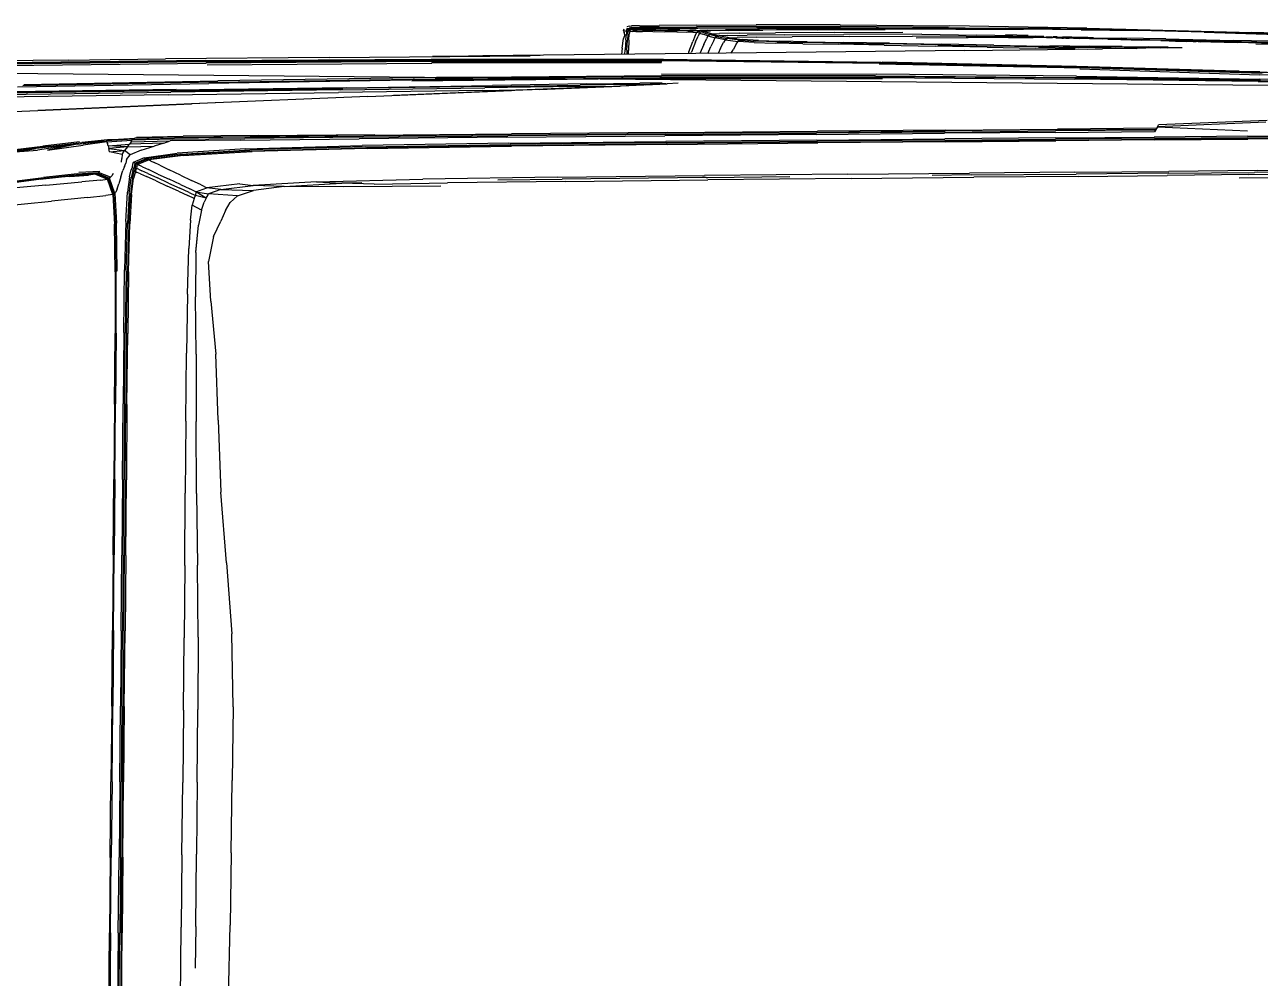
# Model space of a CAD drawing. Extents: x 526875 to 527530, y 3493038 to 3493574.
# Drawn here: x 527099.499 to 527102.927, y 3493323.782 to 3493326.427 of the extents above; entities that cross this region are included whole.
import ezdxf

# ---------------------------------------------------------------- set-up
doc = ezdxf.new("R2010")
doc.units = 0
doc.header["$LTSCALE"] = 2
doc.layers.get('0').update_dxf_attribs({"linetype": 'CONTINUOUS'})
doc.layers.add('L-WATER水景', color=5, linetype='CONTINUOUS')
doc.layers.add('W-_BOLLARD系船栓', color=4, linetype='CONTINUOUS')

# ---------------------------------------------------------------- blocks, each defined once
blk = doc.blocks.new('$matou$00000056')
at = {"color": 0, "linetype": 'Continuous'}
for p, q in [((4267.2, 508.4, 0), (4267.2, 333.9, 0)), ((4269.2, 334, 0), (4269.2, 508.6, 0)), ((4271.7, 508.8, 0), (4271.6, 334.1, 0)), ((4274.3, 334.2, 0), (4274.3, 508.9, 0)), ((4288.5, 334.5, 0), (4288.5, 509.1, 0)), ((4290.5, 509.1, 0), (4290.5, 334.4, 0)), ((4069.2, 480.3, 0), (4067.6, 313.6, 0)), ((4158, 486.7, 0), (4157.9, 319.5, 0)), ((4131.3, 317.5, 0), (4131.6, 413.7, 0)), ((4267.2, 159.4, 0), (4267.2, 333.9, 0)), ((4269.2, 334, 0), (4269.2, 159.5, 0)), ((4271.6, 159.5, 0), (4271.6, 334.1, 0)), ((4274.3, 334.2, 0), (4274.2, 159.5, 0)), ((4288.5, 334.5, 0), (4288.5, 159.7, 0)), ((4290.5, 159.7, 0), (4290.5, 334.4, 0)), ((4066.9, 147, 0), (4067.6, 313.6, 0)), ((4131.3, 317.5, 0), (4131.1, 150.7, 0)), ((4131.3, 317.5, 0), (4131.1, 150.7, 0)), ((4157.9, 152.3, 0), (4157.9, 319.5, 0)), ((4066.9, 147, 0), (4066.6, -20.6, 0)), ((4131, -16.3, 0), (4131.1, 150.7, 0)), ((4131, -16.3, 0), (4131.1, 150.7, 0)), ((4157.9, 152.3, 0), (4157.9, -15, 0)), ((4267.2, 159.4, 0), (4267.2, -15.1, 0)), ((4269.2, -15.1, 0), (4269.2, 159.5, 0)), ((4271.6, 159.5, 0), (4271.6, -15.1, 0)), ((4274.2, -15.1, 0), (4274.2, 159.5, 0)), ((4288.5, -15.1, 0), (4288.5, 159.7, 0)), ((4290.5, 159.7, 0), (4290.5, -15.1, 0)), ((4066, -190.5, 0), (4066.6, -20.6, 0)), ((4131, -16.3, 0), (4130.9, -183.9, 0)), ((4131, -16.3, 0), (4131, -16.3, 0)), ((4157.9, -182.1, 0), (4157.9, -15, 0)), ((4267.2, -189.6, 0), (4267.2, -15.1, 0)), ((4269.2, -15.1, 0), (4269.2, -189.6, 0)), ((4271.6, -189.7, 0), (4271.6, -15.1, 0)), ((4274.2, -15.1, 0), (4274.2, -189.7, 0)), ((4288.5, -15.1, 0), (4288.5, -189.9, 0)), ((4290.5, -189.9, 0), (4290.5, -15.1, 0)), ((4157.9, -182.1, 0), (4157.9, -349.3, 0)), ((4066, -190.5, 0), (4069.3, -359.2, 0)), ((4131.7, -351.1, 0), (4130.9, -183.9, 0)), ((4131.7, -351.1, 0), (4130.9, -183.9, 0)), ((4267.2, -189.6, 0), (4267.2, -364.1, 0)), ((4269.2, -364.2, 0), (4269.2, -189.6, 0)), ((4271.6, -189.7, 0), (4271.6, -364.3, 0)), ((4274.3, -364.3, 0), (4274.2, -189.7, 0)), ((4288.5, -364.6, 0), (4288.5, -189.9, 0)), ((4290.5, -189.9, 0), (4290.5, -364.6, 0)), ((4080.6, -523.4, 0), (4069.3, -359.2, 0)), ((4131.7, -351.1, 0), (4134.6, -517.2, 0)), ((4131.7, -351.1, 0), (4134.6, -517.2, 0)), ((4158, -516.3, 0), (4157.9, -349.3, 0)), ((4267.2, -538.6, 0), (4267.2, -364.1, 0)), ((4269.2, -364.2, 0), (4269.2, -538.8, 0)), ((4271.7, -538.9, 0), (4271.6, -364.3, 0)), ((4274.3, -364.3, 0), (4274.3, -539, 0)), ((4288.5, -364.6, 0), (4288.5, -539.3, 0)), ((4290.5, -539.2, 0), (4290.5, -364.6, 0)), ((4080.6, -523.4, 0), (4092.7, -686.8, 0)), ((4137.7, -683, 0), (4134.6, -517.2, 0)), ((4137.7, -683, 0), (4134.6, -517.2, 0)), ((4158, -516.3, 0), (4158.1, -683.4, 0)), ((4267.2, -538.6, 0), (4267.4, -713.1, 0)), ((4269.4, -713.4, 0), (4269.2, -538.8, 0)), ((4271.7, -538.9, 0), (4271.8, -713.7, 0)), ((4274.4, -713.9, 0), (4274.3, -539, 0)), ((4288.6, -713.8, 0), (4288.5, -539.3, 0)), ((4290.5, -539.2, 0), (4290.5, -713.6, 0)), ((4137.7, -683, 0), (4139.4, -849.5, 0)), ((4137.7, -683, 0), (4139.4, -849.5, 0)), ((4158.3, -850.4, 0), (4158.1, -683.4, 0)), ((4098.8, -852.8, 0), (4092.7, -686.8, 0)), ((4267.6, -887.6, 0), (4267.4, -713.1, 0)), ((4269.4, -713.4, 0), (4269.6, -888, 0)), ((4272, -888.5, 0), (4271.8, -713.7, 0)), ((4274.4, -713.9, 0), (4274.6, -888.8, 0)), ((4288.6, -713.8, 0), (4288.6, -888.2, 0)), ((4290.4, -887.8, 0), (4290.5, -713.6, 0)), ((4098.8, -852.8, 0), (4104.2, -1005.4, 0)), ((4140.7, -1005, 0), (4139.4, -849.5, 0)), ((4140.7, -1005, 0), (4139.4, -849.5, 0)), ((4158.3, -850.4, 0), (4158.2, -1007.2, 0)), ((4267.6, -887.6, 0), (4267.5, -1051.5, 0)), ((4269.5, -1052.1, 0), (4269.6, -888, 0)), ((4272, -888.5, 0), (4271.9, -1052.7, 0)), ((4274.6, -1053.8, 0), (4274.6, -888.8, 0)), ((4288.9, -1051.9, 0), (4288.6, -888.2, 0)), ((4290.4, -887.8, 0), (4290.8, -1051.2, 0)), ((4140.7, -1005, 0), (4142.7, -1137.8, 0)), ((4140.7, -1005, 0), (4142.7, -1137.8, 0)), ((4114.1, -1128.2, 0), (4104.2, -1005.4, 0)), ((4157.6, -1143.6, 0), (4158.2, -1007.2, 0)), ((4266.9, -1194.1, 0), (4267.5, -1051.5, 0)), ((4269.5, -1052.1, 0), (4268.9, -1194.8, 0)), ((4271.3, -1195.6, 0), (4271.9, -1052.7, 0)), ((4274.6, -1053.8, 0), (4274.2, -1198.4, 0)), ((4288.9, -1051.9, 0), (4290, -1194.3, 0)), ((4291.8, -1193.4, 0), (4290.8, -1051.2, 0)), ((4114.1, -1128.2, 0), (4119.3, -1219.5, 0)), ((4142.9, -1239.9, 0), (4142.7, -1137.8, 0)), ((4142.9, -1239.9, 0), (4142.7, -1137.8, 0)), ((4157.6, -1143.6, 0), (4156.1, -1249.4, 0)), ((4266.9, -1194.1, 0), (4265.4, -1304.7, 0)), ((4267.4, -1305.6, 0), (4268.9, -1194.8, 0)), ((4271.3, -1195.6, 0), (4269.8, -1306.5, 0)), ((4272.8, -1310.6, 0), (4274.2, -1198.4, 0)), ((4288.2, -1195.3, 0), (4290.3, -1306.2, 0)), ((4292.1, -1305, 0), (4290, -1194.3, 0)), ((4291.8, -1193.4, 0), (4293.9, -1303.9, 0)), ((4110.5, -1277.4, 0), (4119.3, -1219.5, 0)), ((4142.9, -1239.9, 0), (4138.7, -1303.1, 0)), ((4142.8, -1242, 0), (4138.7, -1303.1, 0)), ((4142.9, -1239.9, 0), (4142.9, -1239.9, 0)), ((4153.5, -1314.6, 0), (4156.1, -1249.4, 0)), ((4110.5, -1277.4, 0), (4097.1, -1313.3, 0)), ((4088.5, -1338.2, 0), (4097.1, -1313.3, 0)), ((4133, -1338.3, 0), (4138.7, -1303.1, 0)), ((4133, -1338.3, 0), (4138.7, -1303.1, 0)), ((4153.5, -1314.6, 0), (4150.3, -1349.6, 0)), ((4262.7, -1372.8, 0), (4265.4, -1304.7, 0)), ((4267.4, -1305.6, 0), (4264.7, -1373.7, 0)), ((4267.1, -1374.8, 0), (4269.8, -1306.5, 0)), ((4272.8, -1310.6, 0), (4270.1, -1378, 0)), ((4293.9, -1374.6, 0), (4290.3, -1306.2, 0)), ((4292.1, -1305, 0), (4295.7, -1373.3, 0)), ((4297.5, -1372.2, 0), (4293.9, -1303.9, 0)), ((4088.5, -1338.2, 0), (4080.1, -1356.4, 0)), ((4133, -1338.3, 0), (4128.5, -1356.3, 0)), ((4133, -1338.3, 0), (4128.5, -1356.3, 0)), ((4133, -1338.3, 0), (4150.3, -1349.6, 0)), ((4519.6, -1340.8, 0), (4410.4, -1355.5, 0)), ((4066.9, -1371.7, 0), (4080.1, -1356.4, 0)), ((4124.6, -1365.8, 0), (4120.6, -1376, 0)), ((4124.6, -1365.8, 0), (4121.4, -1373.9, 0)), ((4124.6, -1365.8, 0), (4128.5, -1356.3, 0)), ((4124.6, -1365.8, 0), (4128.5, -1356.3, 0)), ((4124.6, -1365.8, 0), (4143.8, -1380.5, 0)), ((4124.6, -1365.8, 0), (4144.8, -1372, 0)), ((4147.2, -1365.2, 0), (4144.8, -1372, 0)), ((4147.2, -1365.2, 0), (4150.3, -1349.6, 0)), ((4147.2, -1365.2, 0), (4158.4, -1371.5, 0)), ((4297.5, -1372.2, 0), (4310.1, -1369.8, 0)), ((4344.2, -1364.7, 0), (4310.1, -1369.8, 0)), ((4344.2, -1364.7, 0), (4410.4, -1355.5, 0)), ((3980.6, -1394.8, 0), (4037.6, -1384.4, 0)), ((4066.9, -1371.7, 0), (4037.6, -1384.4, 0)), ((4097.9, -1386.3, 0), (4037.6, -1384.4, 0)), ((4097.9, -1386.3, 0), (4038.3, -1396.4, 0)), ((4062.8, -1400.1, 0), (4123.4, -1390, 0)), ((4066.9, -1371.7, 0), (4120.6, -1376, 0)), ((4097.9, -1386.3, 0), (4120.6, -1376, 0)), ((4097.9, -1386.3, 0), (4123.4, -1390, 0)), ((4143.8, -1380.5, 0), (4120.6, -1376, 0)), ((4143.8, -1380.5, 0), (4123.4, -1390, 0)), ((4134.5, -1396.5, 0), (4123.4, -1390, 0)), ((4143.8, -1380.5, 0), (4144.8, -1372, 0)), ((4143.8, -1380.5, 0), (4155, -1386.9, 0)), ((4156, -1378.3, 0), (4144.8, -1372, 0)), ((4172.7, -1396.9, 0), (4155, -1386.9, 0)), ((4156, -1378.3, 0), (4173.7, -1388.2, 0)), ((4176.1, -1381.4, 0), (4158.4, -1371.5, 0)), ((4194.6, -1400, 0), (4173.7, -1388.2, 0)), ((4176.1, -1381.4, 0), (4197, -1393, 0)), ((4217.8, -1404.6, 0), (4197, -1393, 0)), ((4262.7, -1372.8, 0), (4259.4, -1409.5, 0)), ((4261.4, -1410.4, 0), (4264.7, -1373.7, 0)), ((4267.1, -1374.8, 0), (4263.8, -1411.5, 0)), ((4266.8, -1413.4, 0), (4270.1, -1378, 0)), ((4289.4, -1385.8, 0), (4286.4, -1397.5, 0)), ((4289.4, -1385.8, 0), (4291.9, -1378.1, 0)), ((4293.9, -1374.6, 0), (4291.9, -1378.1, 0)), ((4293.9, -1374.6, 0), (4295.7, -1373.3, 0)), ((4293.9, -1374.6, 0), (4304.1, -1409.8, 0)), ((4297.5, -1372.2, 0), (4295.7, -1373.3, 0)), ((4305.9, -1408.5, 0), (4295.7, -1373.3, 0)), ((4297.5, -1372.2, 0), (4307.8, -1407.4, 0)), ((4421.7, -1392.4, 0), (4354.9, -1400.7, 0)), ((4421.7, -1392.4, 0), (4531.5, -1379, 0)), ((4508.7, -1393.1, 0), (4430, -1406.8, 0)), ((4431.9, -1405.9, 0), (4510.6, -1392.2, 0)), ((3459.7, -1412.5, 0), (3197.3, -1419.4, 0)), ((3459.7, -1412.5, 0), (3678.8, -1406.4, 0)), ((3585.9, -1414.4, 0), (3467, -1418, 0)), ((3476.3, -1422.1, 0), (3724.4, -1414.4, 0)), ((3814.2, -1401.9, 0), (3678.8, -1406.4, 0)), ((3691, -1398.5, 0), (3870.9, -1395.4, 0)), ((3920.8, -1405.9, 0), (3724.4, -1414.4, 0)), ((3814.2, -1401.9, 0), (3874.3, -1403.4, 0)), ((3837.3, -1405, 0), (3874.3, -1403.4, 0)), ((3870.9, -1395.4, 0), (3980.6, -1394.8, 0)), ((3980.6, -1394.8, 0), (3874.3, -1403.4, 0)), ((3920.8, -1405.9, 0), (3874.3, -1403.4, 0)), ((3920.8, -1405.9, 0), (4038.3, -1396.4, 0)), ((3980.6, -1394.8, 0), (4038.3, -1396.4, 0)), ((4062.8, -1400.1, 0), (4038.3, -1396.4, 0)), ((4134.5, -1396.5, 0), (4152, -1406.8, 0)), ((4172.7, -1418.8, 0), (4152, -1406.8, 0)), ((4172.7, -1396.9, 0), (4193.6, -1408.8, 0)), ((4214.4, -1420.7, 0), (4193.6, -1408.8, 0)), ((4194.6, -1400, 0), (4215.4, -1411.7, 0)), ((4233, -1421.6, 0), (4215.4, -1411.7, 0)), ((4217.8, -1404.6, 0), (4235.4, -1414.4, 0)), ((4246.5, -1420.6, 0), (4235.4, -1414.4, 0)), ((4256.2, -1425.9, 0), (4259.4, -1409.5, 0)), ((4261.4, -1410.4, 0), (4258.2, -1426.9, 0)), ((4260.7, -1428, 0), (4263.8, -1411.5, 0)), ((4266.8, -1413.4, 0), (4263.7, -1429.5, 0)), ((4283, -1413.4, 0), (4279.5, -1428.4, 0)), ((4283, -1413.4, 0), (4286.4, -1397.5, 0)), ((4296.9, -1420.7, 0), (4299.8, -1415.6, 0)), ((4302.2, -1412, 0), (4299.8, -1415.6, 0)), ((4302.2, -1412, 0), (4304.1, -1409.8, 0)), ((4302.2, -1412, 0), (4324.4, -1422.8, 0)), ((4305.9, -1408.5, 0), (4304.1, -1409.8, 0)), ((4326.4, -1421, 0), (4304.1, -1409.8, 0)), ((4305.9, -1408.5, 0), (4307.8, -1407.4, 0)), ((4305.9, -1408.5, 0), (4328.2, -1419.6, 0)), ((4320.6, -1405.2, 0), (4307.8, -1407.4, 0)), ((4330.1, -1418.6, 0), (4307.8, -1407.4, 0)), ((4320.6, -1405.2, 0), (4354.9, -1400.7, 0)), ((4367.8, -1416, 0), (4328.2, -1419.6, 0)), ((4330.1, -1418.6, 0), (4369.7, -1415.1, 0)), ((4377.1, -1412.9, 0), (4342.9, -1416.8, 0)), ((4363.9, -1419.2, 0), (4426, -1410.2, 0)), ((4428.4, -1408, 0), (4366, -1417.3, 0)), ((4367.8, -1416, 0), (4430, -1406.8, 0)), ((4431.9, -1405.9, 0), (4369.7, -1415.1, 0)), ((4377.1, -1412.9, 0), (4402.7, -1410.2, 0)), ((4504.9, -1396.7, 0), (4426, -1410.2, 0)), ((4428.4, -1408, 0), (4507.2, -1394.4, 0)), ((2073.1, -1437.9, 0), (2215, -1434.9, 0)), ((2197.3, -1443.3, 0), (2348.3, -1439.4, 0)), ((2512.7, -1435.2, 0), (2348.3, -1439.4, 0)), ((2512.7, -1435.2, 0), (2705.8, -1431, 0)), ((2710.4, -1436.4, 0), (2516.4, -1440.8, 0)), ((2932.5, -1425.9, 0), (2705.8, -1431, 0)), ((2710.4, -1436.4, 0), (2783, -1434.7, 0)), ((2938.7, -1435.4, 0), (2713.7, -1440.6, 0)), ((2932.5, -1425.9, 0), (3197.3, -1419.4, 0)), ((2938.7, -1435.4, 0), (3203.7, -1429.2, 0)), ((3200.6, -1424.9, 0), (3045.9, -1428.6, 0)), ((3200.6, -1424.9, 0), (3197.6, -1425, 0)), ((3200.6, -1424.9, 0), (3467, -1418, 0)), ((3200.6, -1424.9, 0), (3207.4, -1424.8, 0)), ((3476.3, -1422.1, 0), (3203.7, -1429.2, 0)), ((4172.7, -1418.8, 0), (4193.4, -1430.9, 0)), ((4210.8, -1441.1, 0), (4193.4, -1430.9, 0)), ((4214.4, -1420.7, 0), (4232, -1430.7, 0)), ((4243.1, -1437, 0), (4232, -1430.7, 0)), ((4233, -1421.6, 0), (4244.1, -1427.8, 0)), ((4243.1, -1437, 0), (4249.4, -1440.6, 0)), ((4250.4, -1431.4, 0), (4244.1, -1427.8, 0)), ((4246.5, -1420.6, 0), (4252.9, -1424.1, 0)), ((4250.4, -1431.4, 0), (4253.8, -1433.2, 0)), ((4252.8, -1442.5, 0), (4253.8, -1433.2, 0)), ((4256.2, -1425.9, 0), (4252.9, -1424.1, 0)), ((4256.2, -1425.9, 0), (4253.8, -1433.2, 0)), ((4255.8, -1434.2, 0), (4253.8, -1433.2, 0)), ((4255.8, -1434.2, 0), (4254.8, -1443.7, 0)), ((4255.8, -1434.2, 0), (4258.2, -1426.9, 0)), ((4255.8, -1434.2, 0), (4258.3, -1435.5, 0)), ((4257.4, -1445.1, 0), (4258.3, -1435.5, 0)), ((4260.7, -1428, 0), (4258.3, -1435.5, 0)), ((4261.3, -1437, 0), (4260.4, -1446.8, 0)), ((4261.3, -1437, 0), (4263.7, -1429.5, 0)), ((4276.4, -1437.6, 0), (4274, -1444.7, 0)), ((4276.4, -1437.6, 0), (4279.5, -1428.4, 0)), ((4321.9, -1425.2, 0), (4360.8, -1422.1, 0)), ((4363.9, -1419.2, 0), (4324.4, -1422.8, 0)), ((4326.4, -1421, 0), (4324.4, -1422.8, 0)), ((4326.4, -1421, 0), (4366, -1417.3, 0)), ((4326.4, -1421, 0), (4328.2, -1419.6, 0)), ((4330.1, -1418.6, 0), (4328.2, -1419.6, 0)), ((4330.1, -1418.6, 0), (4342.9, -1416.8, 0)), ((2181.9, -1452.9, 0), (2018.3, -1456.7, 0)), ((2026.7, -1452.4, 0), (2186.7, -1448.7, 0)), ((2197.3, -1443.3, 0), (2044.1, -1446.7, 0)), ((2181.9, -1452.9, 0), (2345.2, -1449.1, 0)), ((2345.9, -1444.9, 0), (2186.7, -1448.7, 0)), ((2519, -1445.1, 0), (2345.2, -1449.1, 0)), ((2345.9, -1444.9, 0), (2516.4, -1440.8, 0)), ((2519, -1445.1, 0), (2713.7, -1440.6, 0)), ((4168, -1464.2, 0), (4231.4, -1453.1, 0)), ((4233.5, -1454.4, 0), (4170, -1465.6, 0)), ((4172.4, -1467.4, 0), (4236, -1456, 0)), ((4240, -1457.9, 0), (4179.2, -1469.6, 0)), ((4210.8, -1441.1, 0), (4221.8, -1447.5, 0)), ((4228.1, -1451.2, 0), (4221.8, -1447.5, 0)), ((4228.1, -1451.2, 0), (4231.4, -1453.1, 0)), ((4252.8, -1442.5, 0), (4231.4, -1453.1, 0)), ((4233.5, -1454.4, 0), (4231.4, -1453.1, 0)), ((4233.5, -1454.4, 0), (4254.8, -1443.7, 0)), ((4233.5, -1454.4, 0), (4236, -1456, 0)), ((4257.4, -1445.1, 0), (4236, -1456, 0)), ((4240, -1457.9, 0), (4236, -1456, 0)), ((4240, -1457.9, 0), (4260.4, -1446.8, 0)), ((4252.8, -1442.5, 0), (4249.4, -1440.6, 0)), ((4252.8, -1442.5, 0), (4254.8, -1443.7, 0)), ((4257.4, -1445.1, 0), (4254.8, -1443.7, 0)), ((4257.4, -1445.1, 0), (4260.4, -1446.8, 0)), ((4273, -1453.8, 0), (4265.9, -1464.2, 0)), ((4273, -1453.8, 0), (4274, -1444.7, 0)), ((4280.7, -1464.8, 0), (4281.5, -1455.8, 0)), ((4281.9, -1447.6, 0), (4281.5, -1455.8, 0)), ((3827.7, -1484.6, 0), (3561, -1493.1, 0)), ((3827.7, -1484.6, 0), (4040.7, -1474.9, 0)), ((4042.5, -1476.5, 0), (3829.2, -1486.1, 0)), ((3831.1, -1488.3, 0), (4044.7, -1478.5, 0)), ((4053.1, -1480.9, 0), (3837.1, -1490.9, 0)), ((4168, -1464.2, 0), (4040.7, -1474.9, 0)), ((4042.5, -1476.5, 0), (4170, -1465.6, 0)), ((4172.4, -1467.4, 0), (4044.7, -1478.5, 0)), ((4053.1, -1480.9, 0), (4179.2, -1469.6, 0)), ((4204.1, -1492.3, 0), (4221.9, -1485, 0)), ((4245.7, -1475.1, 0), (4221.9, -1485, 0)), ((4271.2, -1482.7, 0), (4221.9, -1485, 0)), ((4245.7, -1475.1, 0), (4265.9, -1464.2, 0)), ((4265.9, -1464.2, 0), (4276.5, -1474.2, 0)), ((4271.2, -1482.7, 0), (4267.2, -1489.4, 0)), ((4307, -1485, 0), (4267.2, -1489.4, 0)), ((4271.2, -1482.7, 0), (4276.5, -1474.2, 0)), ((4271.2, -1482.7, 0), (4305.9, -1478.8, 0)), ((4271.2, -1482.7, 0), (4307, -1485, 0)), ((4280.7, -1464.8, 0), (4276.5, -1474.2, 0)), ((4304.2, -1471.1, 0), (4276.5, -1474.2, 0)), ((4305.9, -1478.8, 0), (4276.5, -1474.2, 0)), ((4280.7, -1464.8, 0), (4304.2, -1471.1, 0)), ((4304.2, -1471.1, 0), (4305.9, -1478.8, 0)), ((4307, -1485, 0), (4305.9, -1478.8, 0)), ((4307, -1485, 0), (4308, -1489.9, 0)), ((4419.1, -1473.1, 0), (4353, -1485.8, 0)), ((4424.6, -1481.2, 0), (4355.5, -1491.6, 0)), ((4359.9, -1493.3, 0), (4427.9, -1482.6, 0)), ((4364.4, -1487.8, 0), (4419.1, -1473.1, 0)), ((4364.4, -1487.8, 0), (4437.5, -1473.2, 0)), ((4364.4, -1487.8, 0), (4439.7, -1477, 0)), ((4364.4, -1487.8, 0), (4424.6, -1481.2, 0)), ((4424.6, -1481.2, 0), (4508.4, -1467.8, 0)), ((4510, -1469, 0), (4427.9, -1482.6, 0)), ((4478.9, -1468.5, 0), (4437.5, -1473.2, 0)), ((4517.5, -1464.6, 0), (4439.7, -1477, 0)), ((4478.9, -1468.5, 0), (4439.7, -1477, 0)), ((2758.9, -1512.5, 0), (2994.6, -1507, 0)), ((3272.7, -1500.5, 0), (2994.6, -1507, 0)), ((2995.2, -1508.7, 0), (3273.6, -1502.2, 0)), ((3274.6, -1504.4, 0), (2995.9, -1510.9, 0)), ((2996.4, -1513.5, 0), (3275.5, -1507.1, 0)), ((3272.7, -1500.5, 0), (3561, -1493.1, 0)), ((3562.2, -1494.7, 0), (3273.6, -1502.2, 0)), ((3274.6, -1504.4, 0), (3563.7, -1496.9, 0)), ((3566.2, -1499.5, 0), (3275.5, -1507.1, 0)), ((3562.2, -1494.7, 0), (3829.2, -1486.1, 0)), ((3831.1, -1488.3, 0), (3563.7, -1496.9, 0)), ((3566.2, -1499.5, 0), (3837.1, -1490.9, 0)), ((3569.9, -1513.2, 0), (3842.9, -1506.5, 0)), ((4050.8, -1507.5, 0), (3834.1, -1512.7, 0)), ((3837.6, -1510, 0), (4054.6, -1504.8, 0)), ((4062, -1501, 0), (3842.9, -1506.5, 0)), ((4178.6, -1506.1, 0), (4044.2, -1509.6, 0)), ((4050.8, -1507.5, 0), (4184.1, -1504.1, 0)), ((4187.3, -1501.4, 0), (4054.6, -1504.8, 0)), ((4062, -1501, 0), (4192.6, -1497.6, 0)), ((4254.4, -1505.1, 0), (4168.1, -1508.5, 0)), ((4178.6, -1506.1, 0), (4257.8, -1502.9, 0)), ((4261.5, -1500.9, 0), (4184.1, -1504.1, 0)), ((4187.3, -1501.4, 0), (4263.2, -1498.2, 0)), ((4204.1, -1492.3, 0), (4192.6, -1497.6, 0)), ((4264.5, -1494.4, 0), (4192.6, -1497.6, 0)), ((4204.1, -1492.3, 0), (4267.2, -1489.4, 0)), ((4308.4, -1498.5, 0), (4257.8, -1502.9, 0)), ((4261.5, -1500.9, 0), (4257.8, -1502.9, 0)), ((4261.5, -1500.9, 0), (4310.3, -1496.3, 0)), ((4261.5, -1500.9, 0), (4263.2, -1498.2, 0)), ((4261.5, -1500.9, 0), (4308.4, -1498.5, 0)), ((4309.7, -1493.6, 0), (4263.2, -1498.2, 0)), ((4264.5, -1494.4, 0), (4263.2, -1498.2, 0)), ((4264.5, -1494.4, 0), (4267.2, -1489.4, 0)), ((4309.7, -1493.6, 0), (4308, -1489.9, 0)), ((4308.4, -1498.5, 0), (4355.5, -1491.6, 0)), ((4308.4, -1498.5, 0), (4310.3, -1496.3, 0)), ((4309.7, -1493.6, 0), (4353, -1485.8, 0)), ((4309.7, -1493.6, 0), (4310.3, -1496.3, 0)), ((4364.4, -1487.8, 0), (4310.3, -1496.3, 0)), ((4355.5, -1491.6, 0), (4310.3, -1496.3, 0)), ((2027.6, -1529.4, 0), (2199.8, -1525.4, 0)), ((2200, -1527.1, 0), (2027.7, -1531.1, 0)), ((2027.8, -1533.3, 0), (2200.1, -1529.3, 0)), ((2372, -1521.4, 0), (2199.8, -1525.4, 0)), ((2200, -1527.1, 0), (2372.3, -1523.1, 0)), ((2372.4, -1525.3, 0), (2200.1, -1529.3, 0)), ((2200.2, -1532, 0), (2372.6, -1528, 0)), ((2372, -1521.4, 0), (2554.9, -1517.2, 0)), ((2555.2, -1518.9, 0), (2372.3, -1523.1, 0)), ((2372.4, -1525.3, 0), (2555.4, -1521.1, 0)), ((2555.6, -1523.8, 0), (2372.6, -1528, 0)), ((2758.9, -1512.5, 0), (2554.9, -1517.2, 0)), ((2555.2, -1518.9, 0), (2759.3, -1514.1, 0)), ((2759.7, -1516.4, 0), (2555.4, -1521.1, 0)), ((2555.6, -1523.8, 0), (2760, -1519, 0)), ((2995.2, -1508.7, 0), (2759.3, -1514.1, 0)), ((2759.7, -1516.4, 0), (2995.9, -1510.9, 0)), ((2996.4, -1513.5, 0), (2760, -1519, 0)), ((2760.4, -1535.1, 0), (2997.6, -1529.6, 0)), ((2997.8, -1526.6, 0), (2760.7, -1532.1, 0)), ((3273.3, -1527.6, 0), (2995.5, -1534, 0)), ((2996.8, -1532.2, 0), (3275.8, -1525.7, 0)), ((3277.3, -1523.1, 0), (2997.6, -1529.6, 0)), ((2997.8, -1526.6, 0), (3277.9, -1520.1, 0)), ((3273.3, -1527.6, 0), (3561, -1521, 0)), ((3565.4, -1519, 0), (3275.8, -1525.7, 0)), ((3277.3, -1523.1, 0), (3567.9, -1516.4, 0)), ((3569.9, -1513.2, 0), (3277.9, -1520.1, 0)), ((3828.2, -1514.8, 0), (3561, -1521, 0)), ((3565.4, -1519, 0), (3834.1, -1512.7, 0)), ((3837.6, -1510, 0), (3567.9, -1516.4, 0)), ((4028.8, -1512.1, 0), (3813.8, -1517.1, 0)), ((3828.2, -1514.8, 0), (4044.2, -1509.6, 0)), ((4028.8, -1512.1, 0), (4168.1, -1508.5, 0)), ((2200.2, -1532, 0), (2027.8, -1536, 0)), ((2166.4, -1565, 0), (2367, -1552.1, 0)), ((2367, -1552.1, 0), (2200.1, -1544.3, 0)), ((2367, -1552.1, 0), (2364.8, -1556.1, 0)), ((2367, -1552.1, 0), (2372.2, -1540.3, 0)), ((2368.6, -1548.4, 0), (2551.5, -1544.2, 0)), ((2553.9, -1542.4, 0), (2369.4, -1546.6, 0)), ((2371.5, -1544.1, 0), (2370.5, -1544.1, 0)), ((2371.5, -1544.1, 0), (2555.2, -1539.9, 0)), ((2371.8, -1541.1, 0), (2372.5, -1541.1, 0)), ((2555.9, -1536.8, 0), (2372.5, -1541.1, 0)), ((2758.1, -1539.4, 0), (2551.5, -1544.2, 0)), ((2553.9, -1542.4, 0), (2759.6, -1537.7, 0)), ((2760.4, -1535.1, 0), (2555.2, -1539.9, 0)), ((2555.9, -1536.8, 0), (2760.7, -1532.1, 0)), ((2758.1, -1539.4, 0), (2995.5, -1534, 0)), ((2996.8, -1532.2, 0), (2759.6, -1537.7, 0)), ((4710.5, -1547.1, 0), (4437.4, -1565, 0)), ((2164.3, -1569, 0), (2364.8, -1556.1, 0)), ((4109.6, -1586.2, 0), (4437.4, -1565, 0)), ((4437.4, -1565, 0), (4153.3, -1583.6, 0)), ((3827.8, -1604.7, 0), (4153.3, -1583.6, 0)), ((4196.7, -1603.9, 0), (4507.4, -1595, 0)), ((3401.4, -1631.9, 0), (3562.3, -1621.5, 0)), ((3510.7, -1624.1, 0), (3780.3, -1607, 0)), ((3615.1, -1621.2, 0), (3523.6, -1624, 0)), ((3827.8, -1604.7, 0), (3562.3, -1621.5, 0)), ((3605.9, -1630, 0), (3873.8, -1622.1, 0)), ((3877.6, -1619.1, 0), (3611.2, -1626.8, 0)), ((3615.1, -1621.2, 0), (3882.2, -1613.2, 0)), ((3867.3, -1624.3, 0), (4183.9, -1615, 0)), ((4188.8, -1613, 0), (3873.8, -1622.1, 0)), ((3877.6, -1619.1, 0), (4191.8, -1610, 0)), ((4196.7, -1603.9, 0), (3882.2, -1613.2, 0)), ((4108.4, -1634, 0), (4465.6, -1621.4, 0)), ((4475.7, -1618.8, 0), (4121.8, -1631.3, 0)), ((4182.3, -1616.4, 0), (4485.4, -1607.6, 0)), ((4496.8, -1606, 0), (4183.9, -1615, 0)), ((4188.8, -1613, 0), (4500.9, -1604, 0)), ((4503.5, -1601.1, 0), (4191.8, -1610, 0)), ((3254.2, -1642.1, 0), (3274.3, -1640.3, 0)), ((3314.8, -1637.7, 0), (3274.3, -1640.3, 0)), ((3281.9, -1640.1, 0), (3274.3, -1640.3, 0)), ((3288.5, -1639.6, 0), (3276.9, -1641.2, 0)), ((3283.7, -1642.1, 0), (3276.9, -1641.2, 0)), ((3281.9, -1640.1, 0), (3317.2, -1637.5, 0)), ((3283.7, -1642.1, 0), (3301.8, -1639.1, 0)), ((3283.7, -1642.1, 0), (3324.8, -1641.5, 0)), ((3287.3, -1652.8, 0), (3746.3, -1641.1, 0)), ((3287.3, -1652.8, 0), (3712.1, -1644, 0)), ((3712.1, -1644, 0), (3288, -1654.3, 0)), ((3298.8, -1638.9, 0), (3301.8, -1639.1, 0)), ((3340.7, -1638.3, 0), (3301.8, -1639.1, 0)), ((3303.7, -1638.5, 0), (3301.8, -1639.1, 0)), ((3314.8, -1637.7, 0), (3361.8, -1634.2, 0)), ((3401.4, -1631.9, 0), (3317.2, -1637.5, 0)), ((3422.7, -1638.3, 0), (3324.8, -1641.5, 0)), ((3340.7, -1638.3, 0), (3435.1, -1635.4, 0)), ((3510.7, -1624.1, 0), (3361.8, -1634.2, 0)), ((3442.6, -1631.9, 0), (3366.5, -1634.2, 0)), ((3422.7, -1638.3, 0), (3597, -1632.5, 0)), ((3605.9, -1630, 0), (3435.1, -1635.4, 0)), ((3442.6, -1631.9, 0), (3611.2, -1626.8, 0)), ((3867.3, -1624.3, 0), (3597, -1632.5, 0)), ((3701.2, -1649.6, 0), (4105, -1637.4, 0)), ((4108.4, -1634, 0), (3703.7, -1646.4, 0)), ((3712.1, -1644, 0), (4121.8, -1631.3, 0)), ((4464.1, -1624.8, 0), (4105, -1637.4, 0)), ((1869.2, -1657.6, 0), (2178.2, -1660.6, 0)), ((2181.6, -1659.1, 0), (1874.4, -1656.4, 0)), ((1876.2, -1660.7, 0), (2178.3, -1664.4, 0)), ((1896, -1665.7, 0), (2179.5, -1674.3, 0)), ((2177.1, -1662.2, 0), (2518.5, -1664.1, 0)), ((2178.2, -1660.6, 0), (2518.5, -1664.1, 0)), ((2520, -1662.1, 0), (2178.2, -1660.6, 0)), ((2517.4, -1667, 0), (2178.3, -1664.4, 0)), ((2181.6, -1659.1, 0), (2521.7, -1660.4, 0)), ((2517.4, -1667, 0), (2888.1, -1667.1, 0)), ((2889.5, -1663.5, 0), (2518.5, -1664.1, 0)), ((2520, -1662.1, 0), (2890.5, -1661, 0)), ((2890.8, -1659.2, 0), (2521.7, -1660.4, 0)), ((3287.3, -1652.8, 0), (2876.4, -1657.6, 0)), ((3284.7, -1663.3, 0), (2888.1, -1667.1, 0)), ((2889.5, -1663.5, 0), (3285.2, -1659.1, 0)), ((3286.3, -1656.2, 0), (2890.5, -1661, 0)), ((2890.8, -1659.2, 0), (3288, -1654.3, 0)), ((3701.2, -1649.6, 0), (3285.2, -1659.1, 0)), ((3286.3, -1656.2, 0), (3703.7, -1646.4, 0)), ((3286.3, -1656.2, 0), (3701.2, -1649.6, 0)), ((1902.2, -1672.6, 0), (2184.2, -1680.3, 0)), ((2219.1, -1681.8, 0), (1976.4, -1675.1, 0)), ((2172.4, -1678.9, 0), (2509.8, -1686.2, 0)), ((2174.1, -1677, 0), (2509.8, -1686.2, 0)), ((2217.1, -1682.3, 0), (2178.8, -1681.6, 0)), ((2511.3, -1683.8, 0), (2179.5, -1674.3, 0)), ((2511.8, -1687.7, 0), (2184.2, -1680.3, 0)), ((2219.1, -1681.8, 0), (2184.2, -1680.3, 0)), ((2506.8, -1689.4, 0), (2217.1, -1682.3, 0)), ((2217.1, -1682.3, 0), (2241.9, -1682.7, 0)), ((2219.1, -1681.8, 0), (2519.7, -1688.7, 0)), ((2219.1, -1681.8, 0), (2241.9, -1682.7, 0)), ((2524.7, -1689.2, 0), (2241.9, -1682.7, 0)), ((2241.9, -1682.7, 0), (2517.8, -1689.3, 0)), ((2882.4, -1691.2, 0), (2509.8, -1686.2, 0)), ((2511.8, -1687.7, 0), (2881.4, -1693, 0)), ((2517.8, -1689.3, 0), (2877.3, -1695.1, 0)), ((2880.5, -1693.9, 0), (2519.7, -1688.7, 0)), ((2524.7, -1689.2, 0), (2878.9, -1694.7, 0)), ((3711.4, -1690.5, 0), (3283.7, -1695.3, 0)), ((3284.2, -1694.2, 0), (3711.5, -1689.4, 0)), ((3711.1, -1687, 0), (3284.6, -1692.1, 0)), ((3284.9, -1688.5, 0), (3710.1, -1682.9, 0)), ((4125, -1673.8, 0), (3710.1, -1682.9, 0)), ((4128.7, -1683.7, 0), (3710.1, -1692.1, 0)), ((3710.9, -1691.6, 0), (4129.1, -1683.2, 0)), ((3711.1, -1687, 0), (4127.4, -1678.3, 0)), ((3711.4, -1690.5, 0), (4129, -1682.1, 0)), ((4128.6, -1680.8, 0), (3711.5, -1689.4, 0)), ((3899.6, -1694, 0), (4202.3, -1686.8, 0)), ((4499, -1668.3, 0), (4127.4, -1678.3, 0)), ((4128.6, -1680.8, 0), (4501.1, -1671, 0)), ((4128.7, -1683.7, 0), (4502.6, -1673.9, 0)), ((4502, -1672.3, 0), (4129, -1682.1, 0)), ((4502.5, -1673.4, 0), (4129.1, -1683.2, 0)), ((4304.6, -1684.2, 0), (4202.3, -1686.8, 0)), ((4381.1, -1682.2, 0), (4304.6, -1684.2, 0)), ((4381.1, -1682.2, 0), (4608.4, -1676, 0)), ((2878.9, -1694.7, 0), (3282.6, -1696.2, 0)), ((3282.6, -1696.2, 0), (2879.7, -1694.3, 0)), ((3283.1, -1695.8, 0), (2879.7, -1694.3, 0)), ((3283.1, -1695.8, 0), (2880.5, -1693.9, 0)), ((2880.5, -1693.9, 0), (3283.7, -1695.3, 0)), ((3283.7, -1695.3, 0), (2881.4, -1693, 0)), ((3284.2, -1694.2, 0), (2881.4, -1693, 0)), ((3109.9, -1713.7, 0), (3615.8, -1700.7, 0)), ((3156.5, -1712.5, 0), (3153.1, -1720.6, 0)), ((3176.1, -1723.9, 0), (3180.8, -1711.9, 0)), ((3199.9, -1711.4, 0), (3194, -1727.9, 0)), ((3207.3, -1732, 0), (3214.3, -1711, 0)), ((3231, -1710.6, 0), (3229.9, -1713.9, 0)), ((3234.7, -1715, 0), (3236.2, -1710.5, 0)), ((3281.4, -1696.7, 0), (3710.1, -1692.1, 0)), ((3710.9, -1691.6, 0), (3282.6, -1696.2, 0)), ((3346.5, -1707.6, 0), (3346.3, -1716.4, 0)), ((3349.2, -1716.9, 0), (3349.4, -1707.5, 0)), ((3352.9, -1707.5, 0), (3352.6, -1717.8, 0)), ((3358.4, -1721.6, 0), (3359.4, -1707.3, 0)), ((3509.7, -1703.2, 0), (3708.5, -1698.3, 0)), ((3899.6, -1694, 0), (3528.4, -1702.4, 0)), ((3698.2, -1698.6, 0), (3615.8, -1700.7, 0)), ((2349.6, -1734.4, 0), (2322.9, -1735.8, 0)), ((2348.5, -1736.1, 0), (2322.9, -1735.8, 0)), ((2345.8, -1734.6, 0), (2361.9, -1734.8, 0)), ((2348.5, -1736.1, 0), (2385.4, -1736.2, 0)), ((2349.6, -1734.4, 0), (2469.7, -1730.7, 0)), ((2397.6, -1734.9, 0), (2361.9, -1734.8, 0)), ((2433.6, -1736.3, 0), (2385.4, -1736.2, 0)), ((2397.6, -1734.9, 0), (2445.2, -1735, 0)), ((2405.8, -1732.7, 0), (2406.7, -1732.7, 0)), ((2453.9, -1732.9, 0), (2406.7, -1732.7, 0)), ((2433.6, -1736.3, 0), (2493.4, -1736.5, 0)), ((2505.8, -1735.3, 0), (2445.2, -1735, 0)), ((2453.9, -1732.9, 0), (2514, -1733.3, 0)), ((2724.6, -1723.8, 0), (2469.7, -1730.7, 0)), ((2520.4, -1730.2, 0), (2497.4, -1730, 0)), ((2505.8, -1735.3, 0), (2580.6, -1735.8, 0)), ((2588.3, -1733.9, 0), (2514, -1733.3, 0)), ((2520.4, -1730.2, 0), (2594.4, -1730.9, 0)), ((2670.9, -1736.8, 0), (2580.6, -1735.8, 0)), ((2588.3, -1733.9, 0), (2678, -1734.9, 0)), ((2683.5, -1732.1, 0), (2594.4, -1730.9, 0)), ((2774.5, -1736.1, 0), (2678, -1734.9, 0)), ((2683.5, -1732.1, 0), (2779.4, -1733.3, 0)), ((2724.6, -1723.8, 0), (3109.9, -1713.7, 0)), ((2774.5, -1736.1, 0), (2869.4, -1737.3, 0)), ((2873.8, -1734.5, 0), (2779.4, -1733.3, 0)), ((2873.8, -1734.5, 0), (2958.2, -1735.5, 0)), ((3024.4, -1736.1, 0), (2958.2, -1735.5, 0)), ((3024.4, -1736.1, 0), (3075.3, -1736.8, 0)), ((3147.4, -1733.5, 0), (3143.8, -1740.1, 0)), ((3147.4, -1733.5, 0), (3153.1, -1720.6, 0)), ((3176.1, -1723.9, 0), (3170.9, -1737, 0)), ((3189.1, -1741.2, 0), (3194, -1727.9, 0)), ((3207.3, -1732, 0), (3202.7, -1745.5, 0)), ((3222.4, -1737.7, 0), (3229.9, -1713.9, 0)), ((3234.7, -1715, 0), (3227.4, -1738.9, 0)), ((3345.8, -1740.2, 0), (3346.3, -1716.4, 0)), ((3349.2, -1716.9, 0), (3348.4, -1740.6, 0)), ((3351.5, -1741.3, 0), (3352.6, -1717.8, 0)), ((3358.4, -1721.6, 0), (3355.6, -1744.1, 0)), ((2018.7, -1744.8, 0), (2199.4, -1747.7, 0)), ((2199.8, -1748.5, 0), (2018.8, -1745.6, 0)), ((2018.9, -1746.1, 0), (2200.4, -1749, 0)), ((2212.8, -1751, 0), (2033.6, -1748.1, 0)), ((2054.6, -1750.3, 0), (2228.3, -1753.2, 0)), ((2126.2, -1746.2, 0), (2220.5, -1748.1, 0)), ((2186.4, -1745.7, 0), (2144.7, -1745.4, 0)), ((2199.7, -1747.7, 0), (2199.4, -1747.7, 0)), ((2199.8, -1748.5, 0), (2326.8, -1750.5, 0)), ((2327.8, -1751, 0), (2200.4, -1749, 0)), ((2332.8, -1751.8, 0), (2204.5, -1749.8, 0)), ((2212.8, -1751, 0), (2340.2, -1752.9, 0)), ((2269.9, -1749.1, 0), (2220.5, -1748.1, 0)), ((2353.2, -1755, 0), (2228.3, -1753.2, 0)), ((2269.9, -1749.1, 0), (2289.2, -1749.5, 0)), ((2293.2, -1749.6, 0), (2289.2, -1749.5, 0)), ((2293.2, -1749.6, 0), (2296.7, -1749.6, 0)), ((2302.7, -1749.8, 0), (2296.7, -1749.6, 0)), ((2302.7, -1749.8, 0), (2314.6, -1750, 0)), ((2313.4, -1750, 0), (2332.1, -1750.4, 0)), ((2335.1, -1750.4, 0), (2314.6, -1750, 0)), ((2341.2, -1750.7, 0), (2326.8, -1750.5, 0)), ((2327.8, -1751, 0), (2389, -1751.9, 0)), ((2362.3, -1751.2, 0), (2332.1, -1750.4, 0)), ((2332.8, -1751.8, 0), (2418.8, -1753, 0)), ((2425.2, -1753.9, 0), (2340.2, -1752.9, 0)), ((2353.2, -1755, 0), (2435.4, -1755.6, 0)), ((2362.3, -1751.2, 0), (2398.6, -1752.1, 0)), ((2436, -1753, 0), (2398.6, -1752.1, 0)), ((2460.3, -1753.6, 0), (2418.8, -1753, 0)), ((2425.2, -1753.9, 0), (2479.5, -1754.4, 0)), ((2487.1, -1755.7, 0), (2435.4, -1755.6, 0)), ((2436, -1753, 0), (2469.5, -1753.8, 0)), ((2494.2, -1754.2, 0), (2469.5, -1753.8, 0)), ((2514.7, -1754.7, 0), (2479.5, -1754.4, 0)), ((2487.1, -1755.7, 0), (2520.4, -1755.6, 0)), ((2567.2, -1737, 0), (2493.4, -1736.5, 0)), ((2494.2, -1754.2, 0), (2511.8, -1754.4, 0)), ((2527.1, -1757.1, 0), (2497.4, -1757.7, 0)), ((2523.6, -1754.5, 0), (2511.8, -1754.4, 0)), ((2514.7, -1754.7, 0), (2535.3, -1754.9, 0)), ((2540, -1755.6, 0), (2520.4, -1755.6, 0)), ((2521.4, -1754.5, 0), (2531.8, -1754.6, 0)), ((2527.1, -1757.1, 0), (2544.4, -1756.8, 0)), ((2538, -1754.6, 0), (2531.8, -1754.6, 0)), ((2538, -1754.6, 0), (2542.4, -1754.7, 0)), ((2540, -1755.6, 0), (2550.5, -1755.6, 0)), ((2545.1, -1754.7, 0), (2542.4, -1754.7, 0)), ((2553.9, -1756.8, 0), (2544.4, -1756.8, 0)), ((2545.1, -1754.7, 0), (2550.5, -1754.8, 0)), ((2556.5, -1755.5, 0), (2550.5, -1755.6, 0)), ((2553.9, -1756.8, 0), (2559.1, -1756.9, 0)), ((2561.6, -1758.4, 0), (2554.2, -1758.2, 0)), ((2556.5, -1755.5, 0), (2562.4, -1755.7, 0)), ((2563.5, -1756.8, 0), (2559.1, -1756.9, 0)), ((2573.7, -1755.6, 0), (2562.4, -1755.7, 0)), ((2563.5, -1756.8, 0), (2574.5, -1756.7, 0)), ((2573.7, -1755.6, 0), (2598.3, -1755.4, 0)), ((2599.4, -1756.8, 0), (2574.5, -1756.7, 0)), ((2578.5, -1757.7, 0), (2594.8, -1758.3, 0)), ((2635.7, -1759, 0), (2594.8, -1758.3, 0)), ((2644, -1754.9, 0), (2598.3, -1755.4, 0)), ((2599.4, -1756.8, 0), (2646, -1756.9, 0)), ((2635.7, -1759, 0), (2702.7, -1759.7, 0)), ((2644, -1754.9, 0), (2718.6, -1753.9, 0)), ((2722.2, -1756.7, 0), (2646, -1756.9, 0)), ((2670.9, -1736.8, 0), (2768.1, -1737.9, 0)), ((2815, -1752.4, 0), (2718.6, -1753.9, 0)), ((2722.2, -1756.7, 0), (2821.8, -1755.8, 0)), ((2863.8, -1739.1, 0), (2768.1, -1737.9, 0)), ((2804.5, -1760.7, 0), (2948.3, -1758.1, 0)), ((2938.6, -1753.8, 0), (2821.8, -1755.8, 0)), ((2863.8, -1739.1, 0), (2949.3, -1740.1, 0)), ((2954.4, -1738.3, 0), (2869.4, -1737.3, 0)), ((2938.6, -1753.8, 0), (3044.2, -1751.6, 0)), ((3058.6, -1756, 0), (2948.3, -1758.1, 0)), ((3016.1, -1740.6, 0), (2949.3, -1740.1, 0)), ((2954.4, -1738.3, 0), (3020.8, -1738.9, 0)), ((3016.1, -1740.6, 0), (3067.5, -1741.3, 0)), ((3072, -1739.6, 0), (3020.8, -1738.9, 0)), ((3110, -1750.3, 0), (3044.2, -1751.6, 0)), ((3058.6, -1756, 0), (3127.2, -1754.6, 0)), ((3106.5, -1742.5, 0), (3067.5, -1741.3, 0)), ((3072, -1739.6, 0), (3110.9, -1740.7, 0)), ((3142.2, -1758.9, 0), (3074.8, -1760.3, 0)), ((3114.1, -1737.9, 0), (3075.3, -1736.8, 0)), ((3106.5, -1742.5, 0), (3136.5, -1744.6, 0)), ((3110, -1750.3, 0), (3145.6, -1749.3, 0)), ((3140.8, -1742.9, 0), (3110.9, -1740.7, 0)), ((3114.1, -1737.9, 0), (3143.8, -1740.1, 0)), ((3164, -1753.6, 0), (3127.2, -1754.6, 0)), ((3140.8, -1742.9, 0), (3136.5, -1744.6, 0)), ((3160.6, -1748.2, 0), (3136.5, -1744.6, 0)), ((3140.8, -1742.9, 0), (3143.8, -1740.1, 0)), ((3140.8, -1742.9, 0), (3164.7, -1746.4, 0)), ((3142.2, -1758.9, 0), (3178.4, -1757.9, 0)), ((3167.6, -1743.6, 0), (3143.8, -1740.1, 0)), ((3160.6, -1748.2, 0), (3145.6, -1749.3, 0)), ((3160.6, -1748.2, 0), (3164.7, -1746.4, 0)), ((3160.6, -1748.2, 0), (3179.4, -1752.5, 0)), ((3164, -1753.6, 0), (3179.4, -1752.5, 0)), ((3167.6, -1743.6, 0), (3164.7, -1746.4, 0)), ((3183.3, -1750.7, 0), (3164.7, -1746.4, 0)), ((3167.6, -1743.6, 0), (3170.9, -1737, 0)), ((3167.6, -1743.6, 0), (3186.1, -1747.9, 0)), ((3193.4, -1756.8, 0), (3178.4, -1757.9, 0)), ((3183.3, -1750.7, 0), (3179.4, -1752.5, 0)), ((3193.4, -1756.8, 0), (3179.4, -1752.5, 0)), ((3183.3, -1750.7, 0), (3186.1, -1747.9, 0)), ((3183.3, -1750.7, 0), (3197.2, -1755.1, 0)), ((3189.1, -1741.2, 0), (3186.1, -1747.9, 0)), ((3199.8, -1752.3, 0), (3186.1, -1747.9, 0)), ((3193.4, -1756.8, 0), (3197.2, -1755.1, 0)), ((3193.4, -1756.8, 0), (3203.2, -1760.5, 0)), ((3199.8, -1752.3, 0), (3197.2, -1755.1, 0)), ((3206.9, -1758.8, 0), (3197.2, -1755.1, 0)), ((3199.8, -1752.3, 0), (3202.7, -1745.5, 0)), ((3199.8, -1752.3, 0), (3209.4, -1756, 0)), ((3206.9, -1758.8, 0), (3213.1, -1761.1, 0)), ((3215.5, -1758.3, 0), (3209.4, -1756, 0)), ((3215.5, -1758.3, 0), (3213.1, -1761.1, 0)), ((3215.5, -1758.3, 0), (3218.1, -1751.5, 0)), ((3215.5, -1758.3, 0), (3220.6, -1759.7, 0)), ((3222.4, -1737.7, 0), (3218.1, -1751.5, 0)), ((3223.2, -1752.8, 0), (3220.6, -1759.7, 0)), ((3223.2, -1752.8, 0), (3227.4, -1738.9, 0)), ((3344.2, -1761.2, 0), (3345.2, -1754.1, 0)), ((3345.8, -1740.2, 0), (3345.2, -1754.1, 0)), ((3347.8, -1754.3, 0), (3347.1, -1761.4, 0)), ((3347.8, -1754.3, 0), (3348.4, -1740.6, 0)), ((3350.4, -1761.1, 0), (3350.7, -1754.6, 0)), ((3351.5, -1741.3, 0), (3350.7, -1754.6, 0)), ((3353.5, -1752.8, 0), (3355.6, -1744.1, 0)), ((3353.5, -1752.8, 0), (3354.9, -1758.4, 0)), ((3355.8, -1762.5, 0), (3354.9, -1758.4, 0)), ((1855.1, -1762.7, 0), (2194.2, -1771.8, 0)), ((2282, -1771.3, 0), (2128.4, -1767.4, 0)), ((2295.1, -1773.3, 0), (2141.5, -1769.1, 0)), ((2142.7, -1768.9, 0), (2289.9, -1772.8, 0)), ((2499.6, -1778.4, 0), (2194.2, -1771.8, 0)), ((2282, -1771.3, 0), (2404, -1773.7, 0)), ((2407.8, -1775, 0), (2289.9, -1772.8, 0)), ((2295.1, -1773.3, 0), (2414.3, -1775.7, 0)), ((2427.2, -1776, 0), (2387.8, -1775.1, 0)), ((2509.7, -1774.6, 0), (2404, -1773.7, 0)), ((2407.8, -1775, 0), (2512.6, -1775.9, 0)), ((2427.2, -1776, 0), (2450.5, -1776.3, 0)), ((2547.9, -1777.1, 0), (2450.5, -1776.3, 0)), ((2499.6, -1778.4, 0), (2752.5, -1781, 0)), ((2509.7, -1774.6, 0), (2616.5, -1774.3, 0)), ((2620.5, -1775.5, 0), (2512.6, -1775.9, 0)), ((2547.9, -1777.1, 0), (2649.6, -1776.5, 0)), ((2649.7, -1762.2, 0), (2607.7, -1760.7, 0)), ((2741.5, -1772.8, 0), (2616.5, -1774.3, 0)), ((2620.5, -1775.5, 0), (2747.6, -1773.9, 0)), ((2775.3, -1774.9, 0), (2649.6, -1776.5, 0)), ((2754.9, -1776.6, 0), (2693.1, -1776, 0)), ((2804.5, -1760.7, 0), (2702.7, -1759.7, 0)), ((2741.5, -1772.8, 0), (2872.3, -1770.6, 0)), ((2880.1, -1771.8, 0), (2747.6, -1773.9, 0)), ((2955.5, -1780.7, 0), (2752.5, -1781, 0)), ((2754.9, -1776.6, 0), (2955.6, -1776.4, 0)), ((2775.3, -1774.9, 0), (2909.4, -1772.7, 0)), ((2788.1, -1774.7, 0), (2933.4, -1772.6, 0)), ((2954.8, -1774.2, 0), (2813.6, -1774.3, 0)), ((2966.4, -1762.4, 0), (2839.6, -1764.9, 0)), ((2996.5, -1768.2, 0), (2872.3, -1770.6, 0)), ((2880.1, -1771.8, 0), (3004.1, -1769.5, 0)), ((2908.2, -1773, 0), (2953.6, -1773, 0)), ((3073.1, -1770.5, 0), (2933.4, -1772.6, 0)), ((3108.1, -1771.3, 0), (2953.6, -1773, 0)), ((2954.8, -1774.2, 0), (3109.4, -1772.6, 0)), ((2955.5, -1780.7, 0), (3111, -1778.9, 0)), ((3110.3, -1774.6, 0), (2955.6, -1776.4, 0)), ((2966.4, -1762.4, 0), (3074.8, -1760.3, 0)), ((2981.9, -1771.9, 0), (3088.9, -1770.5, 0)), ((2996.5, -1768.2, 0), (3098.2, -1766.2, 0)), ((3104.7, -1767.5, 0), (3004.1, -1769.5, 0)), ((3161.4, -1765, 0), (3098.2, -1766.2, 0)), ((3104.7, -1767.5, 0), (3167.2, -1766.3, 0)), ((3108.1, -1771.3, 0), (3218.5, -1769.3, 0)), ((3219.9, -1770.5, 0), (3109.4, -1772.6, 0)), ((3110.3, -1774.6, 0), (3220.8, -1772.6, 0)), ((3221.6, -1776.6, 0), (3111, -1778.9, 0)), ((3161.4, -1765, 0), (3195.4, -1764, 0)), ((3200.8, -1765.3, 0), (3167.2, -1766.3, 0)), ((3209.5, -1762.9, 0), (3195.4, -1764, 0)), ((3200.8, -1765.3, 0), (3214.8, -1764.2, 0)), ((3209.5, -1762.9, 0), (3203.2, -1760.5, 0)), ((3209.5, -1762.9, 0), (3213.1, -1761.1, 0)), ((3209.5, -1762.9, 0), (3214.8, -1764.2, 0)), ((3218.3, -1762.5, 0), (3213.1, -1761.1, 0)), ((3218.3, -1762.5, 0), (3214.8, -1764.2, 0)), ((3221.8, -1764.8, 0), (3214.8, -1764.2, 0)), ((3218.3, -1762.5, 0), (3220.6, -1759.7, 0)), ((3218.3, -1762.5, 0), (3225.3, -1763.1, 0)), ((3286.8, -1768.1, 0), (3218.5, -1769.3, 0)), ((3219.9, -1770.5, 0), (3288.2, -1769.3, 0)), ((3227.6, -1760.3, 0), (3220.6, -1759.7, 0)), ((3289.2, -1771.3, 0), (3220.8, -1772.6, 0)), ((3221.6, -1776.6, 0), (3289.9, -1775.1, 0)), ((3221.8, -1764.8, 0), (3233.3, -1765.1, 0)), ((3236.7, -1763.3, 0), (3225.3, -1763.1, 0)), ((3227.6, -1760.3, 0), (3239, -1760.5, 0)), ((3251.8, -1765.2, 0), (3233.3, -1765.1, 0)), ((3236.7, -1763.3, 0), (3255.2, -1763.5, 0)), ((3257.5, -1760.7, 0), (3239, -1760.5, 0)), ((3251.8, -1765.2, 0), (3273.9, -1765.3, 0)), ((3277.4, -1763.5, 0), (3255.2, -1763.5, 0)), ((3257.5, -1760.7, 0), (3279.5, -1760.8, 0)), ((3296.2, -1765.3, 0), (3273.9, -1765.3, 0)), ((3277.4, -1763.5, 0), (3299.6, -1763.6, 0)), ((3301.8, -1760.8, 0), (3279.5, -1760.8, 0)), ((3286.8, -1768.1, 0), (3323.4, -1767.1, 0)), ((3324.9, -1768.3, 0), (3288.2, -1769.3, 0)), ((3289.2, -1771.3, 0), (3325.8, -1770.4, 0)), ((3326.4, -1774.1, 0), (3289.9, -1775.1, 0)), ((3296.2, -1765.3, 0), (3315.2, -1765.3, 0)), ((3318.6, -1763.6, 0), (3299.6, -1763.6, 0)), ((3301.8, -1760.8, 0), (3320.7, -1760.8, 0)), ((3327.5, -1765.3, 0), (3315.2, -1765.3, 0)), ((3318.6, -1763.6, 0), (3330.8, -1763.6, 0)), ((3332.9, -1760.8, 0), (3320.7, -1760.8, 0)), ((3338.6, -1766, 0), (3323.4, -1767.1, 0)), ((3324.9, -1768.3, 0), (3340.4, -1767.2, 0)), ((3341.2, -1769.4, 0), (3325.8, -1770.4, 0)), ((3326.4, -1774.1, 0), (3341.6, -1773.4, 0)), ((3327.5, -1765.3, 0), (3334.7, -1765.5, 0)), ((3338.1, -1763.7, 0), (3330.8, -1763.6, 0)), ((3332.9, -1760.8, 0), (3340.1, -1760.9, 0)), ((3338.6, -1766, 0), (3334.7, -1765.5, 0)), ((3338.1, -1763.7, 0), (3342.3, -1764.2, 0)), ((3338.6, -1766, 0), (3342.3, -1764.2, 0)), ((3338.6, -1766, 0), (3340.4, -1767.2, 0)), ((3344.2, -1761.2, 0), (3340.1, -1760.9, 0)), ((3345.5, -1765.3, 0), (3340.4, -1767.2, 0)), ((3341.2, -1769.4, 0), (3340.4, -1767.2, 0)), ((3345.5, -1765.3, 0), (3341.2, -1769.4, 0)), ((3341.2, -1769.4, 0), (3345.8, -1768.4, 0)), ((3345.9, -1772.5, 0), (3341.6, -1773.4, 0)), ((3344.2, -1761.2, 0), (3342.3, -1764.2, 0)), ((3345.5, -1765.3, 0), (3342.3, -1764.2, 0)), ((3344.2, -1761.2, 0), (3347.1, -1761.4, 0)), ((3345.5, -1765.3, 0), (3347.1, -1761.4, 0)), ((3345.5, -1765.3, 0), (3350.3, -1764.2, 0)), ((3345.5, -1765.3, 0), (3350, -1767.1, 0)), ((3350, -1767.1, 0), (3345.8, -1768.4, 0)), ((3345.9, -1772.5, 0), (3349.9, -1771, 0)), ((3350.3, -1764.2, 0), (3347.1, -1761.4, 0)), ((3350, -1767.1, 0), (3350.3, -1764.2, 0)), ((3350.4, -1761.1, 0), (3350.3, -1764.2, 0)), ((3355.8, -1762.5, 0), (3350.4, -1761.1, 0)), ((3355.8, -1762.5, 0), (3354.7, -1766.4, 0))]:
    blk.add_line(p, q, dxfattribs=at)
at = {"layer": 'W-_BOLLARD系船栓'}
blk.add_polyline3d([(-2711.7, 1595.4, 0), (-581, 1668.7, 0), (5128.7, 1617.2, 0), (5128.7, 1466.4, 0), (5395.9, 1370.6, 0), (5631.8, 1265.5, 0), (6052.3, 1134.8, 0), (6009.5, 1015.1, 0), (6009.5, -1053.2, 0), (6055.8, -1174.9, 0), (5587.5, -1300.5, 0), (5130.6, -1486.9, 0), (5088.8, -1650.5, 0), (-2711.5, -1650.5, 0)], dxfattribs=at)

msp = doc.modelspace()

# ---------------------------------------------------------------- linework, layer by layer
at = {"layer": 'L-WATER水景', "lineweight": 5}
msp.add_circle((527117.3841, 3493306.0291), 19, dxfattribs=at)

# ---------------------------------------------------------------- block references
at = {"layer": 'L-WATER水景', "color": 8, "lineweight": 0, "xscale": 0.0015, "yscale": 0.0012, "zscale": 0.001291236534000011, "rotation": 179.4533750334647}
msp.add_blockref('$matou$00000056', (527106.174, 3493324.2478), dxfattribs=at)

doc.saveas('drawing.dxf')
